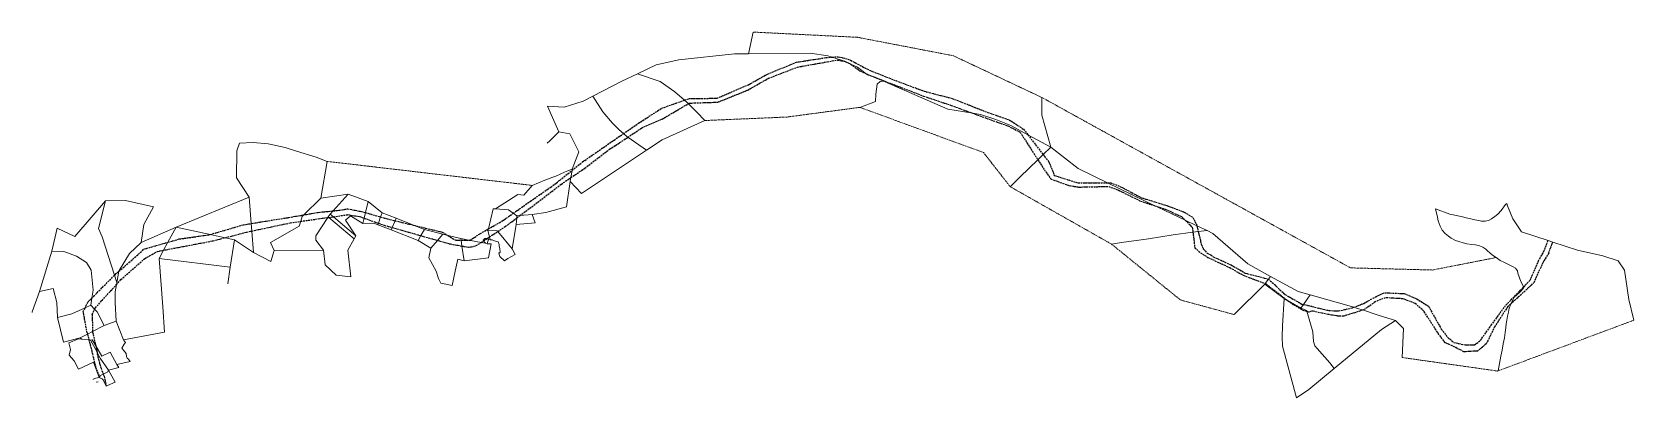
# Model space of a CAD drawing. Header units: metres. Extents: x 554102 to 558995, y 1848938 to 1850054.
import ezdxf

# ---------------------------------------------------------------- set-up
doc = ezdxf.new("R2010")
doc.units = ezdxf.units.M
doc.linetypes.add('DOT_DASHED', pattern=[7.7, 5, -1.2, 0.3, -1.2])
doc.linetypes.add('MEDIUM_DASHED', pattern=[4.5, 3, -1.5])
doc.layers.add('10', color=7, linetype='Continuous', lineweight=13)

msp = doc.modelspace()

# ---------------------------------------------------------------- linework, layer by layer
at = {"layer": '10'}
for p, q in [((556289.94, 1849987.86), (556304.23, 1850054.35)), ((556478.45, 1849989.91), (556532.68, 1849982.22)), ((556583.73, 1849965.19), (556587.33, 1849963.51)), ((556587.33, 1849963.51), (556602.8, 1849956.29)), ((556602.8, 1849956.29), (556623, 1849946.85)), ((556623, 1849946.85), (556649.56, 1849927.35)), ((555903.4, 1849904.16), (555951.83, 1849926.55)), ((556649.56, 1849927.35), (556663.59, 1849921.25)), ((555676.17, 1849828.25), (555710.62, 1849749.62)), ((556132.74, 1849809.62), (556157.1, 1849784.3)), ((556975.67, 1849806.46), (556998.7, 1849802.76)), ((556027, 1849725), (556157.1, 1849784.3)), ((557091.65, 1849768.7), (557143.95, 1849740.59)), ((555675.81, 1849714.78), (555683.23, 1849722.55)), ((555693.05, 1849731.92), (555683.23, 1849722.55)), ((555979.31, 1849693.42), (556027, 1849725)), ((557143.95, 1849740.59), (557213.87, 1849703.01)), ((557190.27, 1849680.22), (557213.87, 1849703.01)), ((557213.87, 1849703.01), (557297.81, 1849637.57)), ((554984, 1849547), (555003.62, 1849659.59)), ((555780.47, 1849561.74), (555979.31, 1849693.42)), ((557120.63, 1849612.98), (557174.24, 1849664.74)), ((557174.24, 1849664.74), (557190.27, 1849680.22)), ((554726, 1849609), (554765, 1849550)), ((555668.36, 1849601.96), (555692.68, 1849611.81)), ((555701.45, 1849614.85), (555692.68, 1849611.81)), ((555701.45, 1849614.85), (555728.77, 1849626.33)), ((555738.9, 1849630.38), (555728.77, 1849626.33)), ((555738.9, 1849630.38), (555751.8, 1849635.38)), ((557089.96, 1849582.3), (557120.63, 1849612.98)), ((555067.83, 1849559.68), (554984, 1849547)), ((555067.83, 1849559.68), (555129.11, 1849537.43)), ((555746.17, 1849598.54), (555780.47, 1849561.74)), ((554542, 1849459), (554765, 1849550)), ((555120.72, 1849503.3), (555129.11, 1849537.43)), ((555129.11, 1849537.43), (555170.98, 1849502.91)), ((555517.59, 1849514.34), (555510.26, 1849514.76)), ((557531.58, 1849524.22), (557540.65, 1849519.82)), ((557540.65, 1849519.82), (557624.4, 1849480.14)), ((554435.65, 1849411.86), (554542, 1849459)), ((554968.56, 1849432.3), (555005.9, 1849488.42)), ((555005.9, 1849488.42), (555006.96, 1849490.01)), ((555006.96, 1849490.01), (555012.82, 1849498.81)), ((555006.96, 1849490.01), (555008.42, 1849488.78)), ((555008.42, 1849488.78), (555085.97, 1849423.28)), ((555012.82, 1849498.81), (555022.37, 1849490.74)), ((555022.37, 1849490.74), (555091.19, 1849432.62)), ((555112.42, 1849469.56), (555116.55, 1849486.37)), ((555116.55, 1849486.37), (555120.72, 1849503.3)), ((555158.64, 1849465.99), (555160.28, 1849470.89)), ((555158.64, 1849465.99), (555198.57, 1849450.5)), ((555160.28, 1849470.89), (555166.69, 1849490.08)), ((555198.57, 1849450.5), (555201.78, 1849457.89)), ((555201.78, 1849457.89), (555210.74, 1849478.51)), ((555267.07, 1849464.96), (555300.86, 1849451.61)), ((555568.8, 1849392.95), (555580.58, 1849467.17)), ((555580.58, 1849467.17), (555638.46, 1849471.93)), ((555638.46, 1849471.93), (555630.07, 1849497.78)), ((557624.4, 1849480.14), (557659.77, 1849463.39)), ((557659.77, 1849463.39), (557690.94, 1849448.62)), ((554316, 1849429), (554353.95, 1849312.23)), ((554503.83, 1849388.54), (554517.03, 1849412.9)), ((554646.17, 1849436.57), (554691.8, 1849426.75)), ((554691.8, 1849426.75), (554719.92, 1849420.7)), ((554707.56, 1849336.58), (554719.92, 1849420.7)), ((554719.92, 1849420.7), (554778, 1849382)), ((554772.96, 1849447.08), (554778, 1849382)), ((555198.57, 1849450.5), (555281.4, 1849418.36)), ((555281.4, 1849418.36), (555289.94, 1849432.94)), ((555281.4, 1849418.36), (555320.56, 1849394.49)), ((555289.94, 1849432.94), (555300.86, 1849451.61)), ((555356.6, 1849437.02), (555300.86, 1849451.61)), ((555320.56, 1849394.49), (555340.92, 1849418.52)), ((555340.92, 1849418.52), (555356.6, 1849437.02)), ((555356.6, 1849437.02), (555372.57, 1849433.23)), ((555372.57, 1849433.23), (555411.57, 1849423.97)), ((555411.57, 1849423.97), (555412.34, 1849418.95)), ((555411.57, 1849423.97), (555436.15, 1849419.33)), ((555412.34, 1849418.95), (555415.04, 1849401.3)), ((555436.15, 1849419.33), (555473.64, 1849412.26)), ((555473.64, 1849412.26), (555487.47, 1849409.65)), ((555487.47, 1849409.65), (555482.85, 1849414)), ((555494.59, 1849448.43), (555524.19, 1849447.27)), ((555496.47, 1849421.23), (555501.21, 1849420.7)), ((555501.21, 1849420.7), (555507.38, 1849420.57)), ((557587.47, 1849435.5), (557647.84, 1849443.16)), ((557647.84, 1849443.16), (557664.14, 1849445.22)), ((557709.15, 1849439.99), (557815.55, 1849346.91)), ((558651.08, 1849444.95), (558733, 1849417.87)), ((558733, 1849417.87), (558747.23, 1849413.16)), ((558747.23, 1849413.16), (558822.58, 1849388.25)), ((554125, 1849262), (554162, 1849386)), ((554490, 1849363), (554503.83, 1849388.54)), ((554490, 1849363), (554707.56, 1849336.58)), ((554490, 1849363), (554501.16, 1849215.27)), ((554842, 1849388), (554991.89, 1849388.25)), ((555075.52, 1849307.17), (555066.42, 1849388.29)), ((555402.4, 1849361.51), (555421.96, 1849356.02)), ((555415.04, 1849401.3), (555421.96, 1849356.02)), ((555545.42, 1849356.19), (555530.78, 1849369.1)), ((555568.8, 1849392.95), (555577.32, 1849375.09)), ((558900.45, 1849371.67), (558822.58, 1849388.25)), ((558946.34, 1849356.33), (558900.45, 1849371.67)), ((554353.95, 1849312.23), (554361.05, 1849290.4)), ((554367.58, 1849324.41), (554368, 1849326.61)), ((554699.81, 1849286.09), (554707.56, 1849336.58)), ((555031.08, 1849312.58), (555075.52, 1849307.17)), ((557815.55, 1849346.91), (557884.87, 1849308.66)), ((554284.62, 1849242.4), (554288.4, 1849266.84)), ((554355.48, 1849261.42), (554359.74, 1849283.57)), ((555343.9, 1849302.33), (555351.05, 1849287.59)), ((555385.72, 1849281.3), (555351.05, 1849287.59)), ((557773.78, 1849192.14), (557867.5, 1849285.11)), ((557867.5, 1849285.11), (557868.71, 1849286.75)), ((557867.5, 1849285.11), (557926.27, 1849241)), ((557868.71, 1849286.75), (557878.41, 1849299.9)), ((557969.1, 1849262.18), (558005.56, 1849251.93)), ((554224, 1849194), (554263.96, 1849212.46)), ((554263.96, 1849212.46), (554281.22, 1849220.44)), ((554281.22, 1849220.44), (554284.62, 1849242.4)), ((554281.22, 1849220.44), (554293.16, 1849208.16)), ((554501.16, 1849215.27), (554507, 1849138)), ((557977.89, 1849211.64), (557985.7, 1849223.01)), ((557985.7, 1849223.01), (558005.56, 1849251.93)), ((558005.56, 1849251.93), (558138.92, 1849214.42)), ((558138.92, 1849214.42), (558151.12, 1849210.99)), ((554180, 1849183), (554224, 1849194)), ((554180, 1849183), (554198, 1849108)), ((554293.16, 1849208.16), (554300.79, 1849200.31)), ((554300.79, 1849200.31), (554321.97, 1849158.82)), ((554321.97, 1849158.82), (554359.23, 1849172.41)), ((554359.23, 1849172.41), (554381, 1849115)), ((557977.89, 1849211.64), (557995.68, 1849204.31)), ((558216.9, 1849189.54), (558266.79, 1849174.04)), ((558224.06, 1849146.63), (558266.79, 1849174.04)), ((554198, 1849108), (554249, 1849121)), ((554214.32, 1849106.15), (554244.03, 1849118.33)), ((554244.03, 1849118.33), (554254.25, 1849117.2)), ((554249, 1849121), (554271.21, 1849132.51)), ((554249, 1849121), (554254.25, 1849117.2)), ((554254.25, 1849117.2), (554275.66, 1849114.84)), ((554271.21, 1849132.51), (554287.01, 1849140.7)), ((554275.66, 1849114.84), (554280.24, 1849114.34)), ((554280.24, 1849114.34), (554285.13, 1849115.16)), ((554280.24, 1849114.34), (554294.32, 1849088.54)), ((554285.13, 1849115.16), (554296.47, 1849096.57)), ((554287.01, 1849140.7), (554321.97, 1849158.82)), ((554381, 1849115), (554473.51, 1849131.89)), ((554381, 1849115), (554387.29, 1849106.83)), ((554473.51, 1849131.89), (554507, 1849138)), ((554294.32, 1849088.54), (554301.08, 1849076.02)), ((554296.47, 1849096.57), (554315.47, 1849065.44)), ((554301.08, 1849076.02), (554310.34, 1849058.84)), ((557921.43, 1849095.14), (557963.88, 1848937.63)), ((558580.56, 1849020.42), (558588.71, 1849065.63)), ((554230.47, 1849051), (554244.23, 1849025.24)), ((554310.34, 1849058.84), (554335.81, 1849021.99)), ((554319.54, 1849010.69), (554333.06, 1849017.75)), ((554333.06, 1849017.75), (554335.81, 1849021.99)), ((554355.91, 1848985.96), (554335.81, 1849021.99)), ((554360.62, 1849039.73), (554401.69, 1849048.5)), ((554296.7, 1848997.98), (554307.22, 1849000.25)), ((554297.86, 1848985.64), (554303.64, 1848986.71)), ((554308.86, 1848999.14), (554307.22, 1849000.25)), ((554311.07, 1849006.26), (554319.54, 1849010.69)), ((557963.88, 1848937.63), (558002.27, 1848963.82))]:
    msp.add_line(p, q, dxfattribs=at)
at = {"layer": '10', "linetype": 'DOT_DASHED', "lineweight": 25}
for p, q in [((556526.74, 1849976.32), (556545.95, 1849977.79)), ((556545.95, 1849977.79), (556564.31, 1849979.2)), ((556583.55, 1849965.15), (556587.33, 1849963.51)), ((556587.33, 1849963.51), (556600.96, 1849957.59)), ((556630.65, 1849936.5), (556656, 1849924.19)), ((556094.74, 1849846.44), (556107.83, 1849851.07)), ((555954.71, 1849776.29), (556025.7, 1849822.04)), ((556025.7, 1849822.04), (556094.74, 1849846.44)), ((556026.72, 1849788.7), (556106.64, 1849835.74)), ((556106.64, 1849835.74), (556109.52, 1849837.44)), ((555908.21, 1849744.3), (555954.71, 1849776.29)), ((555921.66, 1849733.2), (555964.14, 1849761.63)), ((555964.14, 1849761.63), (556026.72, 1849788.7)), ((555783.79, 1849658.26), (555879.97, 1849724.88)), ((555879.97, 1849724.88), (555908.21, 1849744.3)), ((555884.32, 1849708.2), (555921.66, 1849733.2)), ((557119.75, 1849748.98), (557174.24, 1849664.74)), ((555751.31, 1849632.17), (555783.79, 1849658.26)), ((557174.24, 1849664.74), (557194.19, 1849633.89)), ((557190.27, 1849680.22), (557209.18, 1849655.57)), ((555702.65, 1849593.09), (555751.31, 1849632.17)), ((555628.3, 1849521.39), (555718.88, 1849590.43)), ((557297.39, 1849593.69), (557386.93, 1849594.36)), ((557386.93, 1849594.36), (557397.03, 1849594.43)), ((554975.63, 1849504.1), (555021.61, 1849508.54)), ((555021.61, 1849508.54), (555034.3, 1849509.76)), ((555108.49, 1849506.81), (555120.72, 1849503.3)), ((555571.71, 1849501.16), (555624.06, 1849537.92)), ((557563.45, 1849513.71), (557613.14, 1849491.14)), ((554646.17, 1849436.57), (554747.89, 1849466.28)), ((554747.89, 1849466.28), (554771.19, 1849470.01)), ((554771.19, 1849470.01), (554885.85, 1849488.37)), ((554885.85, 1849488.37), (554902.11, 1849491.08)), ((554902.11, 1849491.08), (554932.57, 1849496.47)), ((554922.55, 1849476.68), (555005.9, 1849488.42)), ((554932.57, 1849496.47), (554975.63, 1849504.1)), ((555005.9, 1849488.42), (555008.42, 1849488.78)), ((555008.42, 1849488.78), (555022.37, 1849490.74)), ((555022.37, 1849490.74), (555066.87, 1849497.01)), ((555066.87, 1849497.01), (555103.42, 1849491.02)), ((555103.42, 1849491.02), (555116.55, 1849486.37)), ((555116.55, 1849486.37), (555160.28, 1849470.89)), ((555120.72, 1849503.3), (555166.69, 1849490.08)), ((555160.28, 1849470.89), (555177.87, 1849464.66)), ((555166.69, 1849490.08), (555187.54, 1849484.09)), ((555177.87, 1849464.66), (555201.78, 1849457.89)), ((555187.54, 1849484.09), (555210.74, 1849478.51)), ((555201.78, 1849457.89), (555289.94, 1849432.94)), ((555210.74, 1849478.51), (555267.07, 1849464.96)), ((555267.07, 1849464.96), (555355.12, 1849443.77)), ((555537.27, 1849476.97), (555571.71, 1849501.16)), ((555548.65, 1849461.42), (555582.59, 1849486.97)), ((554443.86, 1849391.92), (554517.03, 1849412.9)), ((554503.83, 1849388.54), (554654.92, 1849417.18)), ((554517.03, 1849412.9), (554551.33, 1849422.74)), ((554551.33, 1849422.74), (554642.46, 1849435.49)), ((554642.46, 1849435.49), (554646.17, 1849436.57)), ((554654.92, 1849417.18), (554691.8, 1849426.75)), ((554691.8, 1849426.75), (554757.18, 1849443.72)), ((554757.18, 1849443.72), (554772.96, 1849447.08)), ((555289.94, 1849432.94), (555340.92, 1849418.52)), ((555340.92, 1849418.52), (555379.7, 1849407.54)), ((555355.12, 1849443.77), (555372.57, 1849433.23)), ((555372.57, 1849433.23), (555396.63, 1849418.69)), ((555379.7, 1849407.54), (555415.04, 1849401.3)), ((555396.63, 1849418.69), (555412.34, 1849418.95)), ((555412.34, 1849418.95), (555436.15, 1849419.33)), ((555436.15, 1849419.33), (555440.27, 1849419.4)), ((555440.27, 1849419.4), (555471.12, 1849439.43)), ((555458.71, 1849402.47), (555473.64, 1849412.26)), ((555473.64, 1849412.26), (555481.07, 1849417.13)), ((555481.07, 1849417.13), (555492.41, 1849424.56)), ((555492.41, 1849424.56), (555499.22, 1849429.02)), ((557664.14, 1849445.22), (557673.31, 1849407.14)), ((558720.11, 1849385.34), (558733, 1849417.87)), ((558734.58, 1849380), (558747.23, 1849413.16)), ((554397.88, 1849351.06), (554443.86, 1849391.92)), ((554485.58, 1849385.08), (554503.83, 1849388.54)), ((555415.04, 1849401.3), (555436.65, 1849397.48)), ((555436.65, 1849397.48), (555458.71, 1849402.47)), ((554284.62, 1849242.4), (554353.95, 1849312.23)), ((554367.58, 1849324.41), (554397.88, 1849351.06)), ((557801.79, 1849311.88), (557868.71, 1849286.75)), ((554295.41, 1849212.72), (554359.74, 1849283.57)), ((554359.74, 1849283.57), (554373.5, 1849298.73)), ((557868.71, 1849286.75), (557871.8, 1849285.59)), ((557871.8, 1849285.59), (557887.03, 1849272.42)), ((557917.11, 1849249.21), (557887.03, 1849272.42)), ((558603.96, 1849220.88), (558657.87, 1849276.39)), ((558619.17, 1849225.11), (558688.88, 1849288.94)), ((558657.87, 1849276.39), (558677.73, 1849296.84)), ((554258.52, 1849201.01), (554263.96, 1849212.46)), ((554263.96, 1849212.46), (554272.26, 1849229.95)), ((554272.26, 1849229.95), (554284.62, 1849242.4)), ((554293.16, 1849208.16), (554295.41, 1849212.72)), ((557917.11, 1849249.21), (557938.39, 1849234.11)), ((557938.39, 1849234.11), (557954.56, 1849222.63)), ((557981.41, 1849206.31), (557954.56, 1849222.63)), ((557980.2, 1849224.22), (557985.7, 1849223.01)), ((557985.7, 1849223.01), (558004.57, 1849218.86)), ((558136.51, 1849213.5), (558138.92, 1849214.42)), ((558138.92, 1849214.42), (558170.14, 1849226.32)), ((558609.6, 1849216.34), (558619.17, 1849225.11)), ((554270.19, 1849136.54), (554258.52, 1849201.01)), ((554285.45, 1849192.54), (554293.16, 1849208.16)), ((554285.45, 1849192.54), (554287.01, 1849140.7)), ((557981.41, 1849206.31), (557996.33, 1849202.09)), ((557996.33, 1849202.09), (558004.22, 1849199.86)), ((558141.54, 1849197.72), (558165.64, 1849206.26)), ((558165.64, 1849206.26), (558174.12, 1849209.26)), ((554275.66, 1849114.84), (554286.29, 1849072.67)), ((554287.01, 1849140.7), (554287.08, 1849138.53)), ((554287.08, 1849138.53), (554296.47, 1849096.57)), ((554286.29, 1849072.67), (554296.28, 1849031.62)), ((554296.47, 1849096.57), (554301.08, 1849076.02)), ((554301.08, 1849076.02), (554301.39, 1849074.61)), ((554312.89, 1849028.61), (554301.39, 1849074.61)), ((554312.89, 1849028.61), (554319.54, 1849010.69)), ((554319.54, 1849010.69), (554321.97, 1849004.12))]:
    msp.add_line(p, q, dxfattribs=at)
at = {"layer": '10', "linetype": 'MEDIUM_DASHED'}
for p, q in [((557186.38, 1849854.83), (557535.3, 1849662.32)), ((555003.62, 1849659.59), (555629.25, 1849586.36)), ((557535.3, 1849662.32), (557930.68, 1849444.18)), ((557930.68, 1849444.18), (558129.32, 1849334.58)), ((558287.27, 1849060.98), (558578.76, 1849019.75))]:
    msp.add_line(p, q, dxfattribs=at)
for points in [[(557186.38, 1849854.83), (556916.42, 1849982.05), (556623.35, 1850038.37), (556304.23, 1850054.35)], [(556157.1, 1849784.3), (556408.19, 1849795.02), (556630.5, 1849824.5), (557008.2, 1849686.71), (557089.96, 1849582.3), (557399.24, 1849407.11), (557609.67, 1849236.76), (557773.78, 1849192.14)], [(558129.32, 1849334.58), (558379.6, 1849328.1), (558573.78, 1849366.1)], [(558578.76, 1849019.75), (558580.56, 1849020.42), (558995.09, 1849175.09)]]:
    msp.add_lwpolyline(points, dxfattribs=at)
at = {"layer": '10'}
for points in [[(555951.83, 1849926.55), (556008.81, 1849954), (556077.68, 1849969.18), (556247.84, 1849987.4)], [(556247.84, 1849987.4), (556289.94, 1849987.86), (556478.45, 1849989.91)], [(556532.68, 1849982.22), (556545.95, 1849977.79), (556583.73, 1849965.19)], [(555785.33, 1849843.38), (555814.94, 1849858.62), (555903.4, 1849904.16)], [(555951.83, 1849926.55), (556020.28, 1849903.4), (556065.26, 1849871.52)], [(556630.5, 1849824.5), (556678.5, 1849842.5), (556679.5, 1849864.5), (556683, 1849895), (556693, 1849903), (556703.2, 1849904.04)], [(556663.59, 1849921.25), (556703.2, 1849904.04), (556899.65, 1849818.68), (556975.67, 1849806.46)], [(555814.94, 1849858.62), (555845.07, 1849811.18), (555875.21, 1849776.38), (555895.31, 1849755.49)], [(556065.26, 1849871.52), (556094.74, 1849846.44), (556102.75, 1849839.63)], [(557213.87, 1849703.01), (557186.38, 1849800.92), (557186.38, 1849854.83)], [(555676.17, 1849828.25), (555726.87, 1849825.03), (555785.33, 1849843.38)], [(556102.75, 1849839.63), (556106.64, 1849835.74), (556132.74, 1849809.62)], [(556998.7, 1849802.76), (557045.83, 1849787.04), (557091.65, 1849768.7)], [(555895.31, 1849755.49), (555908.21, 1849744.3), (555918.5, 1849735.38)], [(554726, 1849609), (554728, 1849692), (554735.63, 1849715.46), (554777.74, 1849717.55), (554823.35, 1849713.2), (554875.48, 1849702.33)], [(554875.48, 1849702.33), (554910.23, 1849690.74), (554970.32, 1849672.63), (555003.62, 1849659.59)], [(555751.8, 1849635.38), (555772.29, 1849688.79), (555744.4, 1849744.18), (555710.62, 1849749.62), (555693.05, 1849731.92)], [(555918.5, 1849735.38), (555921.66, 1849733.2), (555979.31, 1849693.42)], [(555734.33, 1849520.99), (555746.17, 1849598.54), (555747.94, 1849610.13), (555751.31, 1849632.17), (555751.8, 1849635.38)], [(557297.81, 1849637.57), (557386.93, 1849594.36), (557531.58, 1849524.22)], [(555012.82, 1849498.81), (555021.61, 1849508.54), (555067.83, 1849559.68)], [(555556.91, 1849511.42), (555517.59, 1849514.34), (555585.65, 1849558.09), (555603.99, 1849556.23), (555629.25, 1849586.36), (555668.36, 1849601.96)], [(554162, 1849386), (554179, 1849456), (554233, 1849430), (554326, 1849539)], [(554326, 1849539), (554305, 1849455), (554316, 1849429)], [(554326, 1849539), (554387, 1849540), (554473.24, 1849520.92)], [(554435.65, 1849411.86), (554443.17, 1849467.01), (554473.24, 1849520.92)], [(554765, 1849550), (554771.19, 1849470.01), (554772.96, 1849447.08)], [(554927, 1849491), (554932.57, 1849496.47), (554984, 1849547)], [(555494.59, 1849448.43), (555495.77, 1849453.42), (555510.26, 1849514.76)], [(555556.91, 1849511.42), (555571.71, 1849501.16), (555583.22, 1849493.18)], [(555734.33, 1849520.99), (555671.22, 1849503.52), (555630.07, 1849497.78)], [(558389.26, 1849515.26), (558432.88, 1849498.95), (558466.93, 1849491.61), (558471.27, 1849489.99), (558482.65, 1849487.24), (558496.44, 1849484.39), (558509.14, 1849481.42), (558521.01, 1849479.28), (558529.46, 1849477.21), (558540.37, 1849476.98), (558551.15, 1849479.51), (558560.32, 1849483.98), (558570.29, 1849491.12), (558579.53, 1849499), (558589.49, 1849509.46), (558603, 1849527.53), (558606.62, 1849530.73)], [(558389.26, 1849515.26), (558394.84, 1849489.81), (558397.15, 1849477.71), (558402.98, 1849461.5), (558409.64, 1849450.09), (558418.87, 1849439.62), (558428.13, 1849431.28), (558436.87, 1849425), (558449.75, 1849418.08), (558459.86, 1849415.18), (558473.09, 1849410.8), (558485, 1849408.29), (558500.25, 1849406.45), (558510.8, 1849404.52), (558523.17, 1849401.98), (558533.65, 1849397.46), (558542.28, 1849391.44), (558548.16, 1849386.77), (558554.4, 1849380.66), (558563.43, 1849373.49), (558573.78, 1849366.1), (558586.75, 1849356.79), (558599.45, 1849351.34), (558611.94, 1849345.39), (558626.34, 1849338.1), (558633.26, 1849333.26), (558638.99, 1849325.9), (558640.46, 1849318.78), (558649.44, 1849292.79), (558654.39, 1849283.39)], [(558651.08, 1849444.95), (558625.14, 1849484.14), (558608.41, 1849523.98), (558606.62, 1849530.73)], [(554517.03, 1849412.9), (554542, 1849459), (554646.17, 1849436.57)], [(554778, 1849382), (554831.41, 1849353.98), (554842, 1849388), (554830, 1849412), (554918, 1849462)], [(554918, 1849462), (554922.55, 1849476.68), (554927, 1849491)], [(555091.19, 1849432.62), (555059.08, 1849480.49), (555075.04, 1849493.44), (555112.42, 1849469.56)], [(555112.42, 1849469.56), (555146.18, 1849471.49), (555158.64, 1849465.99)], [(555166.69, 1849490.08), (555170.98, 1849502.91), (555213.96, 1849485.93)], [(555210.74, 1849478.51), (555213.96, 1849485.93), (555267.07, 1849464.96)], [(555580.58, 1849467.17), (555582.59, 1849486.97), (555583.22, 1849493.18), (555591.97, 1849494.04), (555630.07, 1849497.78)], [(554368, 1849326.61), (554399.32, 1849378.01), (554435.65, 1849411.86)], [(554968.56, 1849432.3), (554968.6, 1849419.39), (554991.89, 1849388.25), (554997.23, 1849343.85), (555031.08, 1849312.58)], [(555066.42, 1849388.29), (555085.97, 1849423.28), (555091.19, 1849432.62)], [(555421.96, 1849356.02), (555496.58, 1849365.44), (555504.77, 1849407.66)], [(555479.94, 1849419.12), (555484.68, 1849424.67), (555492.18, 1849424.74)], [(555479.94, 1849419.12), (555481.07, 1849417.13), (555482.85, 1849414)], [(555504.77, 1849407.66), (555492.47, 1849408.37), (555487.47, 1849409.65)], [(555492.18, 1849424.74), (555492.41, 1849424.56), (555496.47, 1849421.23)], [(555492.47, 1849408.37), (555492.86, 1849411.93), (555496.47, 1849421.23)], [(555494.59, 1849448.43), (555499.22, 1849429.02), (555501.21, 1849420.7)], [(555528.92, 1849406.26), (555526.27, 1849413.95), (555520.13, 1849414.8), (555507.38, 1849420.57)], [(555524.19, 1849447.27), (555525.19, 1849446.05), (555568.8, 1849392.95)], [(557399.24, 1849407.11), (557429.66, 1849411.9), (557511.89, 1849422.79), (557587.47, 1849435.5)], [(557664.14, 1849445.22), (557690.94, 1849448.62), (557709.15, 1849439.99)], [(554162, 1849386), (554198.79, 1849384.27), (554237.91, 1849370.74), (554268.49, 1849350.82), (554282.71, 1849328.04), (554288.4, 1849266.84)], [(555320.56, 1849394.49), (555313.53, 1849364.96), (555336.74, 1849324.44), (555343.9, 1849302.33)], [(555385.72, 1849281.3), (555394.81, 1849325.02), (555402.4, 1849361.51)], [(555528.31, 1849380.8), (555530.16, 1849380.86), (555531.38, 1849382.79), (555530.4, 1849392.63)], [(555528.31, 1849380.8), (555530.34, 1849371.09), (555530.78, 1849369.1)], [(555528.92, 1849406.26), (555528.51, 1849401.48), (555530.4, 1849392.63)], [(555577.32, 1849375.09), (555555.35, 1849363.22), (555545.42, 1849356.19)], [(554359.74, 1849283.57), (554361.05, 1849290.4), (554367.58, 1849324.41)], [(558995.09, 1849175.09), (558979.21, 1849238.05), (558966.43, 1849328.1), (558946.34, 1849356.33)], [(554101.96, 1849198.42), (554101.98, 1849200.01), (554125, 1849262)], [(554125, 1849262), (554167, 1849272), (554178, 1849229), (554180, 1849183)], [(554359.23, 1849172.41), (554355.48, 1849228.82), (554355.48, 1849261.42)], [(557878.41, 1849299.9), (557884.87, 1849308.66), (557969.1, 1849262.18)], [(558623.77, 1849235.03), (558629.46, 1849244.91), (558637.34, 1849252.55), (558646.2, 1849260.57), (558649.16, 1849263.68), (558655.51, 1849271.05), (558658.47, 1849275.19)], [(558654.39, 1849283.39), (558657.87, 1849276.39), (558658.47, 1849275.19)], [(557921.43, 1849095.14), (557920.16, 1849124.31), (557921.16, 1849157.99), (557926.27, 1849241)], [(557926.27, 1849241), (557938.39, 1849234.11), (557977.89, 1849211.64)], [(558588.71, 1849065.63), (558592.22, 1849083.19), (558595.92, 1849102.43), (558599.53, 1849120.74), (558601.88, 1849137.24), (558603.65, 1849152.39), (558605.07, 1849163.34), (558606.92, 1849175.27), (558608.93, 1849186.75), (558611.41, 1849199.67), (558614.14, 1849211.24), (558618.67, 1849224.02)], [(558618.67, 1849224.02), (558619.17, 1849225.11), (558623.77, 1849235.03)], [(557995.68, 1849204.31), (557996.33, 1849202.09), (558014.63, 1849139.78)], [(558151.12, 1849210.99), (558165.64, 1849206.26), (558216.9, 1849189.54)], [(558266.79, 1849174.04), (558291.41, 1849149.58), (558287.27, 1849060.98)], [(558002.27, 1848963.82), (558079.07, 1849027.13), (558224.06, 1849146.63)], [(558014.63, 1849139.78), (558016.67, 1849110.25), (558020.57, 1849096.94), (558027.57, 1849088.15), (558066.05, 1849044.59), (558079.07, 1849027.13)], [(554214.32, 1849106.15), (554219.12, 1849085.05), (554215.84, 1849068.59), (554230.47, 1849051)], [(554315.47, 1849065.44), (554340.52, 1849077.14), (554360.62, 1849039.73), (554367.52, 1849030.22), (554335.81, 1849021.99)], [(554387.29, 1849106.83), (554383.07, 1849101.76), (554376.29, 1849089.98), (554381.62, 1849082.96), (554389.38, 1849072.82), (554391, 1849064.18), (554392.46, 1849059.03), (554396.45, 1849055.57), (554401.69, 1849048.5)], [(554244.23, 1849025.24), (554289.35, 1849046.91), (554307.22, 1849000.25)], [(554288.18, 1848994.2), (554288.82, 1848994.48), (554296.7, 1848997.98)], [(554307.22, 1849000.25), (554308.55, 1849002.33), (554311.07, 1849006.26)], [(554308.86, 1848999.14), (554316.23, 1848995.67), (554319.33, 1848992.46), (554328.65, 1848973.86)], [(554328.65, 1848973.86), (554332.5, 1848975.57), (554355.91, 1848985.96)]]:
    msp.add_lwpolyline(points, dxfattribs=at)
at = {"layer": '10', "linetype": 'DOT_DASHED', "lineweight": 25}
for points in [[(556107.83, 1849851.07), (556194.64, 1849852.53), (556290.35, 1849893.67), (556348.53, 1849926.17), (556437.47, 1849962.64), (556526.74, 1849976.32)], [(556109.52, 1849837.44), (556196.39, 1849840.36), (556288.34, 1849877.38), (556351.41, 1849913.32), (556439.9, 1849947.39), (556530.91, 1849963.66), (556562.25, 1849969.04), (556583.55, 1849965.15)], [(556564.31, 1849979.2), (556586.72, 1849974.11), (556602.31, 1849968.31), (556638.45, 1849948.91), (556662.18, 1849936.85), (556740.26, 1849906.11), (556827.56, 1849873.75), (556912.87, 1849851.71), (557021.53, 1849809.01), (557086.84, 1849786.51), (557130.91, 1849757.59)], [(556600.96, 1849957.59), (556602.8, 1849956.29), (556630.65, 1849936.5)], [(556656, 1849924.19), (556663.59, 1849921.25), (556736.04, 1849893.22)], [(556736.04, 1849893.22), (556825.31, 1849858.99), (556909.53, 1849830.63)], [(556909.53, 1849830.63), (556975.67, 1849806.46), (557016.42, 1849791.57)], [(557016.42, 1849791.57), (557082.87, 1849768.12), (557119.75, 1849748.98)], [(557130.91, 1849757.59), (557143.95, 1849740.59), (557190.27, 1849680.22)], [(555790.51, 1849638.98), (555856.97, 1849690.19), (555866.1, 1849696.98), (555884.32, 1849708.2)], [(557209.18, 1849655.57), (557224.58, 1849616.94), (557297.39, 1849593.69)], [(555718.88, 1849590.43), (555747.94, 1849610.13), (555790.51, 1849638.98)], [(557194.19, 1849633.89), (557213.77, 1849606.08), (557269.73, 1849585.91), (557298.69, 1849581.27), (557390.95, 1849583.11), (557419.61, 1849572.3), (557487.93, 1849538.61)], [(555624.06, 1849537.92), (555686.46, 1849581.18), (555702.65, 1849593.09)], [(557397.03, 1849594.43), (557426.92, 1849582.39), (557490.24, 1849548.89), (557567.88, 1849524.86), (557621.47, 1849505.08), (557647.67, 1849488.48), (557658.86, 1849467.17)], [(555034.3, 1849509.76), (555066.11, 1849514.84), (555108.49, 1849506.81)], [(555582.59, 1849486.97), (555591.97, 1849494.04), (555628.3, 1849521.39)], [(557487.93, 1849538.61), (557531.58, 1849524.22), (557563.45, 1849513.71)], [(554772.96, 1849447.08), (554891.56, 1849472.31), (554922.55, 1849476.68)], [(555471.12, 1849439.43), (555495.77, 1849453.42), (555537.27, 1849476.97)], [(555499.22, 1849429.02), (555525.19, 1849446.05), (555548.65, 1849461.42)], [(557613.14, 1849491.14), (557624.4, 1849480.14), (557645.88, 1849459.17)], [(557645.88, 1849459.17), (557647.84, 1849443.16), (557653.63, 1849395.87)], [(557658.86, 1849467.17), (557659.77, 1849463.39), (557664.14, 1849445.22)], [(554373.5, 1849298.73), (554447, 1849363.6), (554469.95, 1849376.26), (554485.58, 1849385.08)], [(557653.63, 1849395.87), (557671.02, 1849381.02), (557693.93, 1849366.26), (557760.37, 1849335.42), (557801.79, 1849311.88)], [(557673.31, 1849407.14), (557679.9, 1849391.99), (557690.94, 1849379.48), (557702.16, 1849374.05), (557710.01, 1849368.5), (557764.67, 1849343.56), (557807.87, 1849318.79), (557877.69, 1849300.52)], [(558677.73, 1849296.84), (558703.54, 1849355.7), (558720.11, 1849385.34)], [(558734.58, 1849380), (558716.53, 1849350.15), (558688.88, 1849288.94)], [(554353.95, 1849312.23), (554355.47, 1849313.76), (554367.58, 1849324.41)], [(557877.69, 1849300.52), (557878.41, 1849299.9), (557896.95, 1849283.69)], [(557896.95, 1849283.69), (557929.17, 1849253.56), (557980.2, 1849224.22)], [(558004.57, 1849218.86), (558045.74, 1849208.18), (558063.16, 1849204.65), (558092.16, 1849203.13), (558106.35, 1849206.08), (558136.51, 1849213.5)], [(558170.14, 1849226.32), (558198.19, 1849242.15), (558226.92, 1849256.49), (558233.97, 1849258.72)], [(558235.64, 1849243.37), (558204.7, 1849230.81), (558174.12, 1849209.26)], [(558233.97, 1849258.72), (558293.46, 1849256.23), (558331.63, 1849239.89), (558367.34, 1849217.69), (558406.69, 1849147.64), (558427.14, 1849121.44), (558445.01, 1849107.32), (558479.63, 1849099.21), (558507.91, 1849099.44), (558526.18, 1849113.31), (558559.17, 1849159.83), (558603.96, 1849220.88)], [(558609.6, 1849216.34), (558569.53, 1849155.07), (558543.94, 1849102.7), (558517, 1849080.76), (558475.7, 1849078.56), (558439.81, 1849096.71), (558418.73, 1849106.03), (558394.65, 1849138.19), (558353.45, 1849202.46), (558326.75, 1849226.33), (558289.42, 1849240.17), (558235.64, 1849243.37)], [(558141.54, 1849197.72), (558108.83, 1849187.53), (558094.21, 1849186.87), (558060.42, 1849192.34), (558042.49, 1849196.06), (558011.3, 1849202.97), (558004.22, 1849199.86)], [(554270.19, 1849136.54), (554271.21, 1849132.51), (554275.66, 1849114.84)], [(554296.28, 1849031.62), (554296.29, 1849031.59), (554307.49, 1849004.43)], [(554307.22, 1849000.25), (554307.86, 1849001.92), (554307.49, 1849004.43)], [(554321.97, 1849004.12), (554324.17, 1848993.58), (554328.65, 1848973.86)]]:
    msp.add_lwpolyline(points, dxfattribs=at)

doc.saveas('drawing.dxf')
